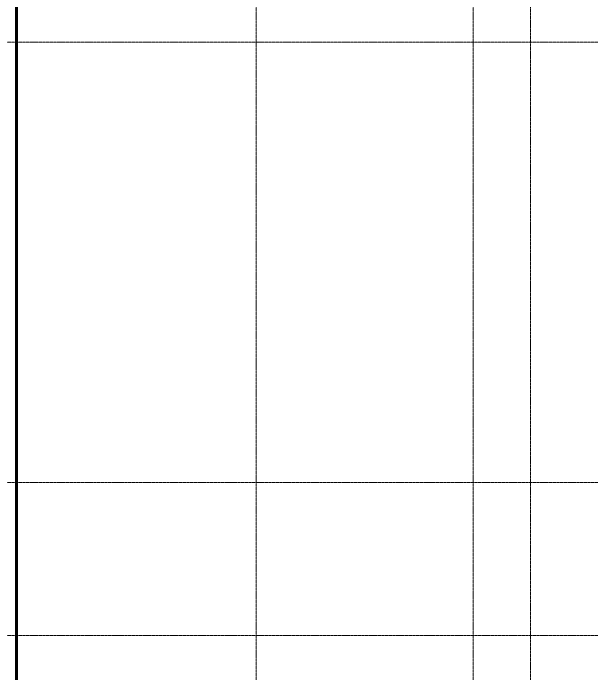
# Model space of a CAD drawing. Header units: millimetres. Extents: x -231292 to 573618, y -153144 to 564035.
# Drawn here: x 29293 to 38458, y 215366 to 225721 of the extents above; entities that cross this region are included whole.
import ezdxf

# ---------------------------------------------------------------- set-up
doc = ezdxf.new("R2010")
doc.units = ezdxf.units.MM
doc.linetypes.add('CENTER2', pattern=[28.575, 19.05, -3.175, 3.175, -3.175])
doc.layers.get('0').update_dxf_attribs({"color": 250})
for name, color, linetype, lineweight in [('АР_Тонкая', 250, 'Continuous', 5), ('АР_Штриховка', 250, 'Continuous', 0), ('РД_Оси_100', 250, 'Continuous', 0)]:
    doc.layers.add(name, color=color, linetype=linetype, lineweight=lineweight)

# ---------------------------------------------------------------- blocks, each defined once
blk = doc.blocks.new('оси_рен')
at = {"layer": 'РД_Оси_100', "color": 251, "linetype": 'CENTER2', "true_color": 0x636466}
for p, q in [((1219852.916, 135558.25), (1219852.916, 223268.25)), ((1223252.916, 135558.25), (1223252.916, 223268.25)), ((1225207.916, 174613.25), (1189697.958, 174613.25)), ((1225207.916, 167713.25), (1189697.958, 167713.25)), ((1225207.916, 165313.25), (1189697.958, 165313.25))]:
    blk.add_line(p, q, dxfattribs=at)
blk.add_lwpolyline([(1224152.916, 135913.25), (1224152.916, 223268.25)], dxfattribs=at)

msp = doc.modelspace()

# ---------------------------------------------------------------- hatches: boundary and pattern name
at = {"layer": 'АР_Штриховка', "linetype": 'Continuous', "lineweight": 25, "true_color": 0x000000}
h = msp.add_hatch(dxfattribs=at)
h.set_pattern_fill('_U', color=18, angle=-360, style=0, pattern_type=0)
h.set_pattern_definition([(360, (-195344.9339, 50353.0024), (-2e-16, 1), [])])
h.paths.add_polyline_path([(29358.243, 241386.253), (29333.243, 241411.253), (29333.243, 206766.253), (29358.243, 206766.253)], flags=0)

# ---------------------------------------------------------------- linework, layer by layer
at = {"layer": 'АР_Тонкая', "color": 18, "linetype": 'Continuous', "lineweight": 25, "true_color": 0x000000}
for p, q in [((29333.243, 206766.253), (29333.243, 241411.253)), ((29333.243, 241411.253), (29333.243, 206766.253)), ((29358.243, 206766.253), (29358.243, 241386.253))]:
    msp.add_line(p, q, dxfattribs=at)

# ---------------------------------------------------------------- block references
at = {"rotation": 359.999868838025}
msp.add_blockref('оси_рен', (-1186750.035, 50655.808), dxfattribs=at)

doc.saveas('drawing.dxf')
